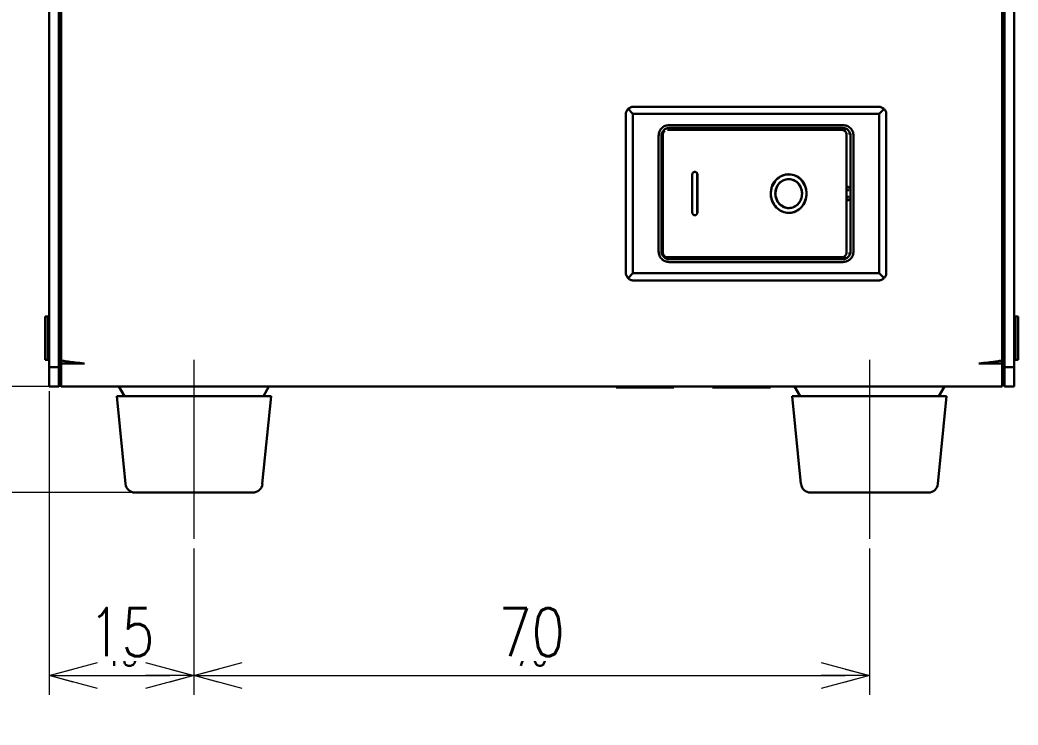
# Model space of a CAD drawing. Header units: millimetres. Extents: x 8 to 774, y 1 to 562.
# Drawn here: x 113.1 to 216.5, y 185.9 to 259.1 of the extents above; entities that cross this region are included whole.
import ezdxf

# ---------------------------------------------------------------- set-up
doc = ezdxf.new("R2010")
doc.units = ezdxf.units.MM
doc.layers.get('0').update_dxf_attribs({"lineweight": 9})
doc.layers.get('Defpoints').update_dxf_attribs({"lineweight": 9})
for name, color, linetype, lineweight in [('2KD_寸法１', 7, 'Continuous', 15), ('2KD_寸法１ @ 1', 7, 'Continuous', 15), ('2KD_寸法１ @ 2', 7, 'Continuous', 15)]:
    doc.layers.add(name, color=color, linetype=linetype, lineweight=lineweight)
doc.styles.get("Standard").update_dxf_attribs({"font": 'simplex.shx', "width": 0.8, "bigfont": 'extfont.shx'})
doc.dimstyles.new('KD-STD', dxfattribs={"dimscale": 0, "dimtxt": 2.5, "dimasz": 2.5, "dimexe": 1, "dimexo": 1, "dimgap": 1, "dimtad": 1, "dimdsep": 46, "dimtxsty": 'Standard', "dimblk": 'OPEN30', "dimcen": 0, "dimadec": 0, "dimazin": 0, "dimtfac": 1, "dimtmove": 0, "dimatfit": 3, "dimldrblk": 'OPEN30', "dimfxl": 1, "dimtfill": 1, "dimtolj": 1, "dimtzin": 0, "dimlwd": 15, "dimlwe": 15, "dimarcsym": 0})

# ---------------------------------------------------------------- blocks, each defined once
blk = doc.blocks.new('_Open30')
at = {"lineweight": -2}
for p, q in [((-1, 0.268), (0, 0)), ((0, 0), (-1, -0.268)), ((0, 0), (-1, 0))]:
    blk.add_line(p, q, dxfattribs=at)
blk = doc.blocks.new('*D60')
at = {"layer": '2KD_寸法１', "color": 0, "lineweight": 15}
for p, q in [((131.14, 204.24), (131.14, 190.08)), ((201.14, 204.24), (201.14, 190.08)), ((133.64, 191.08), (198.64, 191.08))]:
    blk.add_line(p, q, dxfattribs=at)
at = {"layer": 'Defpoints', "color": 0}
for p in [(131.14, 205.24), (201.14, 205.24), (201.14, 191.08)]:
    blk.add_point(p, dxfattribs=at)
at = {"layer": '2KD_寸法１', "color": 0, "lineweight": 15, "xscale": 2.5, "yscale": 2.5, "zscale": 2.5, "rotation": 180}
blk.add_blockref('_Open30', (131.14, 191.08), dxfattribs=at)
at = {"layer": '2KD_寸法１', "color": 0, "lineweight": 15, "xscale": 2.5, "yscale": 2.5, "zscale": 2.5}
blk.add_blockref('_Open30', (201.14, 191.08), dxfattribs=at)
at = {"layer": '2KD_寸法１', "color": 0, "insert": (166.14, 193.33), "char_height": 2.5, "attachment_point": 5, "bg_fill": 3, "box_fill_scale": 1.1, "bg_fill_color": 9, "bg_fill_true_color": 13158600, "bg_fill_transparency": 4391178}
blk.add_mtext('\\A1;70', dxfattribs=at)
blk = doc.blocks.new('*D61')
at = {"layer": '2KD_寸法１', "color": 0, "lineweight": 15}
for p, q in [((131.14, 203.24), (131.14, 189.08)), ((201.14, 203.24), (201.14, 189.08)), ((136.14, 191.08), (196.14, 191.08))]:
    blk.add_line(p, q, dxfattribs=at)
at = {"layer": 'Defpoints', "color": 0}
for p in [(131.14, 205.24), (201.14, 205.24), (201.14, 191.08)]:
    blk.add_point(p, dxfattribs=at)
at = {"layer": '2KD_寸法１', "color": 0, "lineweight": 15, "xscale": 5, "yscale": 5, "zscale": 5, "rotation": 180}
blk.add_blockref('_Open30', (131.14, 191.08), dxfattribs=at)
at = {"layer": '2KD_寸法１', "color": 0, "lineweight": 15, "xscale": 5, "yscale": 5, "zscale": 5}
blk.add_blockref('_Open30', (201.14, 191.08), dxfattribs=at)
at = {"layer": '2KD_寸法１', "color": 0, "insert": (166.14, 195.58), "char_height": 5, "attachment_point": 5, "bg_fill": 3, "box_fill_scale": 1.1, "bg_fill_color": 9, "bg_fill_true_color": 13158600, "bg_fill_transparency": 4391534}
blk.add_mtext('\\A1;70', dxfattribs=at)
blk = doc.blocks.new('*D64')
at = {"layer": '2KD_寸法１', "color": 0, "lineweight": 15}
for p, q in [((116.14, 220.55), (116.14, 190.08)), ((131.14, 204.24), (131.14, 190.08)), ((118.64, 191.08), (128.64, 191.08))]:
    blk.add_line(p, q, dxfattribs=at)
at = {"layer": 'Defpoints', "color": 0}
for p in [(116.14, 221.55), (131.14, 205.24), (131.14, 191.08)]:
    blk.add_point(p, dxfattribs=at)
at = {"layer": '2KD_寸法１', "color": 0, "lineweight": 15, "xscale": 2.5, "yscale": 2.5, "zscale": 2.5, "rotation": 180}
blk.add_blockref('_Open30', (116.14, 191.08), dxfattribs=at)
at = {"layer": '2KD_寸法１', "color": 0, "lineweight": 15, "xscale": 2.5, "yscale": 2.5, "zscale": 2.5}
blk.add_blockref('_Open30', (131.14, 191.08), dxfattribs=at)
at = {"layer": '2KD_寸法１', "color": 0, "insert": (123.64, 193.33), "char_height": 2.5, "attachment_point": 5, "bg_fill": 3, "box_fill_scale": 1.1, "bg_fill_color": 9, "bg_fill_true_color": 13158600, "bg_fill_transparency": 4391906}
blk.add_mtext('\\A1;15', dxfattribs=at)
blk = doc.blocks.new('*D65')
at = {"layer": '2KD_寸法１', "color": 0, "lineweight": 15}
for p, q in [((116.14, 219.55), (116.14, 189.08)), ((131.14, 203.24), (131.14, 189.08)), ((121.14, 191.08), (126.14, 191.08))]:
    blk.add_line(p, q, dxfattribs=at)
at = {"layer": 'Defpoints', "color": 0}
for p in [(116.14, 221.55), (131.14, 205.24), (131.14, 191.08)]:
    blk.add_point(p, dxfattribs=at)
at = {"layer": '2KD_寸法１', "color": 0, "lineweight": 15, "xscale": 5, "yscale": 5, "zscale": 5, "rotation": 180}
blk.add_blockref('_Open30', (116.14, 191.08), dxfattribs=at)
at = {"layer": '2KD_寸法１', "color": 0, "lineweight": 15, "xscale": 5, "yscale": 5, "zscale": 5}
blk.add_blockref('_Open30', (131.14, 191.08), dxfattribs=at)
at = {"layer": '2KD_寸法１', "color": 0, "insert": (123.64, 195.58), "char_height": 5, "attachment_point": 5, "bg_fill": 3, "box_fill_scale": 1.1, "bg_fill_color": 9, "bg_fill_true_color": 13158600, "bg_fill_transparency": 4391854}
blk.add_mtext('\\A1;15', dxfattribs=at)
blk = doc.blocks.new('*D70')
at = {"layer": '2KD_寸法１', "color": 0, "lineweight": 15}
for p, q in [((117.14, 351.05), (83.9, 351.05)), ((84.9, 348.55), (84.9, 223.55)), ((119.54, 221.05), (83.9, 221.05))]:
    blk.add_line(p, q, dxfattribs=at)
at = {"layer": 'Defpoints', "color": 0}
for p in [(118.14, 351.05), (84.9, 221.05), (120.54, 221.05)]:
    blk.add_point(p, dxfattribs=at)
at = {"layer": '2KD_寸法１', "color": 0, "lineweight": 15, "xscale": 2.5, "yscale": 2.5, "zscale": 2.5}
for p, rotation in [((84.9, 351.05), 90), ((84.9, 221.05), 270)]:
    blk.add_blockref('_Open30', p, dxfattribs=dict(at, rotation=rotation))
at = {"layer": '2KD_寸法１', "color": 0, "insert": (82.65, 286.05), "char_height": 2.5, "attachment_point": 5, "rotation": 90, "bg_fill": 3, "box_fill_scale": 1.1, "bg_fill_color": 9, "bg_fill_true_color": 13158600, "bg_fill_transparency": 4391610}
blk.add_mtext('\\A1;130', dxfattribs=at)
blk = doc.blocks.new('*D71')
at = {"layer": '2KD_寸法１', "color": 0, "lineweight": 15}
for p, q in [((116.14, 351.05), (82.9, 351.05)), ((84.9, 346.05), (84.9, 226.05)), ((118.54, 221.05), (82.9, 221.05))]:
    blk.add_line(p, q, dxfattribs=at)
at = {"layer": 'Defpoints', "color": 0}
for p in [(118.14, 351.05), (84.9, 221.05), (120.54, 221.05)]:
    blk.add_point(p, dxfattribs=at)
at = {"layer": '2KD_寸法１', "color": 0, "lineweight": 15, "xscale": 5, "yscale": 5, "zscale": 5}
for p, rotation in [((84.9, 351.05), 90), ((84.9, 221.05), 270)]:
    blk.add_blockref('_Open30', p, dxfattribs=dict(at, rotation=rotation))
at = {"layer": '2KD_寸法１', "color": 0, "insert": (80.4, 286.05), "char_height": 5, "attachment_point": 5, "rotation": 90, "bg_fill": 3, "box_fill_scale": 1.1, "bg_fill_color": 9, "bg_fill_true_color": 13158600, "bg_fill_transparency": 4456447}
blk.add_mtext('\\A1;130', dxfattribs=at)
blk = doc.blocks.new('*D72')
at = {"layer": '2KD_寸法１', "color": 0, "lineweight": 15}
for p, q in [((119.54, 221.05), (83.9, 221.05)), ((84.9, 218.55), (84.9, 212.55)), ((125.51, 210.05), (83.9, 210.05))]:
    blk.add_line(p, q, dxfattribs=at)
at = {"layer": 'Defpoints', "color": 0}
for p in [(120.54, 221.05), (84.9, 210.05), (126.51, 210.05)]:
    blk.add_point(p, dxfattribs=at)
at = {"layer": '2KD_寸法１', "color": 0, "lineweight": 15, "xscale": 2.5, "yscale": 2.5, "zscale": 2.5}
for p, rotation in [((84.9, 221.05), 90), ((84.9, 210.05), 270)]:
    blk.add_blockref('_Open30', p, dxfattribs=dict(at, rotation=rotation))
at = {"layer": '2KD_寸法１', "color": 0, "insert": (82, 215.55), "char_height": 2.5, "attachment_point": 5, "rotation": 90, "bg_fill": 3, "box_fill_scale": 1.1, "bg_fill_color": 9, "bg_fill_true_color": 13158600, "bg_fill_transparency": 4391642}
blk.add_mtext('\\A1;(11)', dxfattribs=at)
blk = doc.blocks.new('*D73')
at = {"layer": '2KD_寸法１', "color": 0, "lineweight": 15}
for p, q in [((84.9, 226.05), (84.9, 231.05)), ((118.54, 221.05), (82.9, 221.05)), ((84.9, 221.05), (84.9, 210.05)), ((124.51, 210.05), (82.9, 210.05)), ((84.9, 205.05), (84.9, 185.95))]:
    blk.add_line(p, q, dxfattribs=at)
at = {"layer": 'Defpoints', "color": 0}
for p in [(120.54, 221.05), (84.9, 210.05), (126.51, 210.05)]:
    blk.add_point(p, dxfattribs=at)
at = {"layer": '2KD_寸法１', "color": 0, "lineweight": 15, "xscale": 5, "yscale": 5, "zscale": 5}
for p, rotation in [((84.9, 221.05), 270), ((84.9, 210.05), 90)]:
    blk.add_blockref('_Open30', p, dxfattribs=dict(at, rotation=rotation))
at = {"layer": '2KD_寸法１', "color": 0, "insert": (79.09, 193), "char_height": 5, "attachment_point": 5, "rotation": 90, "bg_fill": 3, "box_fill_scale": 1.1, "bg_fill_color": 9, "bg_fill_true_color": 13158600, "bg_fill_transparency": 4391742}
blk.add_mtext('\\A1;(11)', dxfattribs=at)
blk = doc.blocks.new('A$C396656B2')
at = {"color": 7, "linetype": 'Continuous', "lineweight": 30}
for p, q in [((-2, -128), (-2, -2)), ((-1, -128), (-1, -2)), ((97, -2), (97, -128)), ((98, -2), (98, -128)), ((-0.75, -2.55), (-0.75, -127.25)), ((96.75, -127.25), (96.75, -2.55)), ((58.5, -101.75), (57.99, -101.23)), ((58.55, -101), (83.95, -101)), ((84.52, -101.23), (84, -101.75)), ((57.75, -118.2), (57.75, -101.8)), ((58.5, -101.75), (58.5, -118.25)), ((84, -101.75), (58.5, -101.75)), ((84, -118.25), (84, -101.75)), ((84.75, -101.8), (84.75, -118.2)), ((61.96, -103.3), (61.87, -103.3)), ((62.25, -102.9), (80.25, -102.9)), ((80.25, -103.2), (62.25, -103.2)), ((66.05, -103.2), (66.05, -103.3)), ((68.45, -103.3), (68.45, -103.2)), ((74.05, -103.2), (74.05, -103.3)), ((76.45, -103.2), (76.45, -103.3)), ((79.5, -103.4), (77.35, -103.4)), ((79.37, -103.3), (77.47, -103.3)), ((80.16, -103.4), (79.5, -103.4)), ((80.64, -103.3), (80.29, -103.3)), ((61.15, -116), (61.15, -104)), ((61.45, -104), (61.45, -116)), ((61.59, -103.9), (61.59, -116.1)), ((80.63, -116.1), (80.63, -103.9)), ((80.95, -103.64), (80.95, -103.88)), ((81.05, -116), (81.05, -104)), ((81.35, -104), (81.35, -116)), ((64.64, -112), (64.64, -108)), ((65.16, -108), (65.16, -112)), ((65.17, -112), (65.17, -108)), ((74.66, -108), (74.64, -108)), ((80.63, -109.3), (80.75, -109.3)), ((80.75, -110.7), (80.63, -110.7)), ((74.64, -112), (74.66, -112)), ((81, -111.8), (80.95, -111.8)), ((61.87, -116.7), (61.96, -116.7)), ((62.25, -116.8), (80.25, -116.8)), ((65.05, -116.7), (65.05, -116.8)), ((67.45, -116.8), (67.45, -116.7)), ((70.25, -116.58), (70.25, -116.8)), ((72.25, -116.8), (72.25, -116.58)), ((75.05, -116.7), (75.05, -116.8)), ((79.5, -116.6), (77.35, -116.6)), ((77.45, -116.8), (77.45, -116.7)), ((77.47, -116.7), (79.37, -116.7)), ((80.16, -116.6), (79.5, -116.6)), ((80.29, -116.7), (80.64, -116.7)), ((80.95, -116.12), (80.95, -116.37)), ((80.25, -117.1), (62.25, -117.1)), ((58.5, -118.25), (57.99, -118.77)), ((58.5, -118.25), (84, -118.25)), ((84, -118.25), (84.52, -118.77)), ((83.95, -119), (58.55, -119)), ((-2.15, -122.75), (-2.4, -122.75)), ((-2.4, -127.25), (-2.4, -122.75)), ((-2, -122.9), (-2.15, -122.75)), ((-2.15, -127.25), (-2.15, -122.75)), ((98.15, -122.75), (98, -122.9)), ((98.4, -122.75), (98.15, -122.75)), ((98.15, -122.75), (98.15, -127.25)), ((98.4, -122.75), (98.4, -127.25)), ((-0.75, -123.85), (-0.92, -123.85)), ((96.93, -123.85), (96.75, -123.85)), ((-0.92, -126.15), (-0.75, -126.15)), ((96.75, -126.15), (96.93, -126.15)), ((-2.15, -127.25), (-2, -127.1)), ((98, -127.1), (98.15, -127.25)), ((-2.4, -127.25), (-2.15, -127.25)), ((-2, -128), (-1, -128)), ((-2, -130), (-2, -128)), ((-1, -128), (-1, -130)), ((-0.75, -127.25), (-0.75, -127.6)), ((-0.75, -127.6), (-0.75, -130)), ((-0.75, -127.6), (1.65, -127.6)), ((96.75, -127.6), (94.35, -127.6)), ((96.75, -127.6), (96.75, -127.25)), ((96.75, -127.6), (96.75, -130)), ((97, -128), (98, -128)), ((97, -130), (97, -128)), ((98, -128), (98, -130)), ((98.15, -127.25), (98.4, -127.25)), ((-1, -130), (-2, -130)), ((1.65, -130), (-0.75, -130)), ((94.35, -130), (1.65, -130)), ((5.23, -130), (5.81, -131)), ((20.2, -131), (20.77, -130)), ((56.75, -130), (56.75, -130.1)), ((59.75, -130.1), (56.75, -130.1)), ((62.75, -130.1), (59.75, -130.1)), ((62.75, -130.1), (62.75, -130)), ((66.75, -130), (66.75, -130.1)), ((69.75, -130.1), (66.75, -130.1)), ((72.75, -130.1), (69.75, -130.1)), ((72.75, -130.1), (72.75, -130)), ((75.23, -130), (75.81, -131)), ((90.2, -131), (90.77, -130)), ((96.75, -130), (94.35, -130)), ((98, -130), (97, -130)), ((5, -131), (5.91, -140.1)), ((21, -131), (5, -131)), ((20.09, -140.1), (21, -131)), ((75, -131), (75.91, -140.1)), ((91, -131), (75, -131)), ((90.09, -140.1), (91, -131))]:
    blk.add_line(p, q, dxfattribs=at)
at = {"color": 7, "linetype": 'Continuous', "lineweight": 30, "flags": 128}
for points in [[(72.77, -110), (72.82, -109.58), (72.94, -109.18), (73.14, -108.82), (73.41, -108.51), (73.72, -108.26), (74.08, -108.09), (74.45, -108.01), (74.84, -108.01), (75.2, -108.09), (75.55, -108.26), (75.86, -108.5), (76.11, -108.8), (76.3, -109.16), (76.43, -109.56), (76.47, -109.98), (76.44, -110.4), (76.32, -110.8), (76.14, -111.16), (75.89, -111.47), (75.59, -111.72), (75.25, -111.89), (74.88, -111.98), (74.5, -111.99), (74.12, -111.92), (73.76, -111.76), (73.44, -111.53), (73.17, -111.22), (72.96, -110.86), (72.84, -110.52), (72.8, -110.33), (72.79, -110.24), (72.78, -110.19), (72.78, -110.16), (72.78, -110.15), (72.78, -110.14), (72.78, -110.14), (72.78, -110.14), (72.78, -110.14), (72.78, -110.14), (72.78, -110.14), (72.78, -110.14), (72.78, -110.14), (72.78, -110.14), (72.78, -110.14), (72.78, -110.14), (72.77, -110.14), (72.77, -110.13), (72.77, -110.13), (72.77, -110.13), (72.77, -110.13), (72.77, -110.13), (72.77, -110.13), (72.77, -110.13), (72.77, -110.13), (72.77, -110.13), (72.77, -110.13), (72.77, -110.13), (72.77, -110.13), (72.77, -110.13), (72.77, -110.13), (72.77, -110.13), (72.77, -110.13), (72.77, -110.13), (72.77, -110.13), (72.77, -110.13), (72.77, -110.13), (72.77, -110.13), (72.78, -110.18), (72.78, -110.22), (72.79, -110.24), (72.79, -110.25), (72.79, -110.26), (72.79, -110.26), (72.79, -110.26), (72.79, -110.26), (72.79, -110.26), (72.79, -110.26), (72.79, -110.26), (72.79, -110.26), (72.79, -110.26), (72.79, -110.26), (72.79, -110.26), (72.79, -110.27), (72.79, -110.27), (72.79, -110.27), (72.79, -110.27), (72.79, -110.27), (72.79, -110.27), (72.79, -110.27), (72.79, -110.27), (72.79, -110.27), (72.79, -110.27), (72.79, -110.27), (72.79, -110.27), (72.79, -110.27), (72.79, -110.26), (72.79, -110.26), (72.79, -110.26), (72.79, -110.26), (72.79, -110.26), (72.79, -110.26), (72.79, -110.26), (72.79, -110.27), (72.79, -110.27), (72.79, -110.27), (72.79, -110.27), (72.79, -110.27), (72.79, -110.27), (72.79, -110.27), (72.79, -110.27), (72.79, -110.27), (72.79, -110.27), (72.79, -110.26), (72.79, -110.26), (72.79, -110.26), (72.79, -110.26), (72.79, -110.26), (72.79, -110.26), (72.79, -110.26), (72.79, -110.26), (72.79, -110.27), (72.79, -110.27), (72.79, -110.27), (72.79, -110.27), (72.79, -110.27), (72.79, -110.27), (72.79, -110.27), (72.79, -110.27), (72.79, -110.27), (72.79, -110.27), (72.79, -110.27), (72.79, -110.27), (72.79, -110.27), (72.79, -110.26), (72.79, -110.26), (72.79, -110.25), (72.78, -110.19), (72.77, -110)], [(73.26, -110), (73.28, -110.3), (73.29, -110.38), (73.29, -110.39), (73.29, -110.4), (73.29, -110.4), (73.29, -110.4), (73.29, -110.4), (73.29, -110.4), (73.29, -110.4), (73.29, -110.4), (73.29, -110.4), (73.29, -110.4), (73.29, -110.4), (73.29, -110.4), (73.29, -110.4), (73.29, -110.4), (73.29, -110.4), (73.29, -110.4), (73.29, -110.4), (73.29, -110.4), (73.29, -110.4), (73.29, -110.4), (73.29, -110.39), (73.26, -110.2), (73.26, -110.2), (73.26, -110.2), (73.26, -110.2), (73.26, -110.2), (73.26, -110.2), (73.26, -110.2), (73.26, -110.2), (73.26, -110.2), (73.26, -110.2), (73.26, -110.2), (73.26, -110.2), (73.26, -110.2), (73.26, -110.2), (73.26, -110.2), (73.26, -110.2), (73.26, -110.2), (73.26, -110.2), (73.26, -110.2), (73.26, -110.2), (73.26, -110.2), (73.26, -110.2), (73.26, -110.2), (73.26, -110.2), (73.26, -110.2), (73.26, -110.2), (73.26, -110.2), (73.26, -110.2), (73.26, -110.2), (73.26, -110.2), (73.26, -110.2), (73.26, -110.2), (73.26, -110.21), (73.26, -110.23), (73.46, -110.78), (73.65, -111.04), (73.89, -111.25), (74.16, -111.4), (74.46, -111.49), (74.76, -111.5), (75.06, -111.44), (75.33, -111.31), (75.58, -111.12), (75.78, -110.87), (75.92, -110.58), (76.01, -110.26), (76.03, -109.93), (75.98, -109.6), (75.87, -109.29), (75.7, -109.02), (75.47, -108.79), (75.22, -108.63), (74.93, -108.53), (74.63, -108.5), (74.33, -108.54), (74.04, -108.65), (73.78, -108.83), (73.56, -109.07), (73.4, -109.35), (73.29, -109.67), (73.26, -110)]]:
    blk.add_lwpolyline(points, dxfattribs=at)
at = {"color": 7, "linetype": 'Continuous', "lineweight": 30}
for centre, radius, start, end in [((62.25, -104), 0.8, 90, 180), ((80.25, -104), 0.8, 0, 90), ((61.75, -109.5), 0.2, 147.3952, 180), ((80.75, -109.5), 0.2, 0, 90), ((61.75, -110.5), 0.2, 180, 212.6048), ((80.75, -110.5), 0.2, 270, 0), ((62.25, -116), 0.8, 180, 270), ((80.25, -116), 0.8, 270, 0), ((-0.92, -123.55), 0.3, 255.026, 270), ((96.93, -123.55), 0.3, 270, 284.974), ((-0.92, -126.45), 0.3, 90, 104.974), ((96.93, -126.45), 0.3, 75.026, 90), ((6.91, -140), 1, 185.7106, 270), ((19.1, -140), 1, 270, 354.2894), ((76.91, -140), 1, 185.7106, 270), ((89.1, -140), 1, 270, 354.2894)]:
    blk.add_arc(centre, radius, start, end, dxfattribs=at)
for points, knots in [([(57.75, -101.8), (57.76, -101.75), (57.76, -101.64), (57.81, -101.49), (57.89, -101.35), (57.95, -101.27), (57.99, -101.23)], [0, 0, 0, 0, 0.230242, 0.471891, 0.721123, 1, 1, 1, 1]), ([(57.99, -101.23), (58.03, -101.2), (58.1, -101.13), (58.24, -101.06), (58.39, -101.01), (58.5, -101), (58.55, -101)], [0, 0, 0, 0, 0.278845, 0.528108, 0.769736, 1, 1, 1, 1]), ([(83.95, -101), (84.01, -101), (84.11, -101.01), (84.27, -101.06), (84.41, -101.13), (84.48, -101.2), (84.52, -101.23)], [0, 0, 0, 0, 0.230239, 0.471889, 0.721122, 1, 1, 1, 1]), ([(84.52, -101.23), (84.56, -101.27), (84.62, -101.35), (84.7, -101.49), (84.75, -101.64), (84.75, -101.75), (84.75, -101.8)], [0, 0, 0, 0, 0.278844, 0.528107, 0.769758, 1, 1, 1, 1]), ([(61.15, -104), (61.17, -103.86), (61.2, -103.57), (61.46, -103.2), (61.82, -102.95), (62.11, -102.92), (62.25, -102.9)], [0, 0, 0, 0, 0.249999, 0.5, 0.75, 1, 1, 1, 1]), ([(77.35, -103.4), (76.2, -103.4), (73.88, -103.4), (70.04, -103.4), (66.07, -103.4), (63.41, -103.4), (62.09, -103.4)], [0, 0, 0, 0, 0.248187, 0.5, 0.751813, 1, 1, 1, 1]), ([(80.63, -103.9), (80.62, -103.84), (80.61, -103.74), (80.55, -103.62), (80.48, -103.52), (80.38, -103.45), (80.27, -103.41), (80.2, -103.4), (80.16, -103.4)], [0, 0, 0, 0, 0.243973, 0.370578, 0.500043, 0.720911, 0.853285, 1, 1, 1, 1]), ([(80.25, -102.9), (80.4, -102.92), (80.69, -102.95), (81.05, -103.2), (81.3, -103.57), (81.34, -103.86), (81.35, -104)], [0, 0, 0, 0, 0.250001, 0.500001, 0.750001, 1, 1, 1, 1]), ([(61.59, -103.9), (61.59, -103.84), (61.61, -103.71), (61.69, -103.57), (61.77, -103.52), (61.79, -103.51)], [0, 0, 0, 0, 0.426887, 0.853771, 1, 1, 1, 1]), ([(65.16, -108), (65.15, -107.97), (65.15, -107.9), (65.08, -107.82), (65, -107.76), (64.9, -107.74), (64.8, -107.76), (64.72, -107.82), (64.66, -107.9), (64.65, -107.97), (64.64, -108)], [0, 0, 0, 0, 0.125595, 0.250332, 0.375458, 0.500128, 0.625068, 0.749829, 0.874609, 1, 1, 1, 1]), ([(65.17, -108), (65.16, -107.97), (65.16, -107.9), (65.1, -107.82), (65.01, -107.76), (64.91, -107.74), (64.81, -107.76), (64.73, -107.82), (64.68, -107.89), (64.66, -107.95), (64.66, -107.98), (64.66, -108)], [0, 0, 0, 0, 0.124434, 0.249516, 0.374596, 0.499676, 0.624758, 0.749837, 0.874916, 0.937456, 1, 1, 1, 1]), ([(72.79, -110), (72.79, -110.13), (72.81, -110.4), (72.96, -110.91), (73.32, -111.47), (73.95, -111.9), (74.67, -112.05), (75.38, -111.89), (75.98, -111.46), (76.32, -110.9), (76.46, -110.4), (76.49, -110), (76.46, -109.6), (76.32, -109.1), (75.98, -108.54), (75.38, -108.11), (74.67, -107.95), (73.95, -108.1), (73.32, -108.53), (72.96, -109.09), (72.81, -109.6), (72.79, -109.87), (72.79, -110)], [0, 0, 0, 0, 0.031388, 0.062765, 0.125149, 0.187522, 0.249923, 0.312354, 0.374789, 0.437197, 0.468606, 0.499887, 0.531145, 0.562577, 0.624989, 0.687453, 0.749925, 0.812352, 0.874736, 0.937096, 0.968562, 1, 1, 1, 1]), ([(73.25, -110), (73.25, -110.1), (73.26, -110.3), (73.38, -110.68), (73.64, -111.1), (74.11, -111.43), (74.65, -111.54), (75.19, -111.42), (75.64, -111.09), (75.89, -110.68), (76, -110.3), (76.03, -110), (76, -109.7), (75.89, -109.32), (75.64, -108.91), (75.19, -108.58), (74.65, -108.46), (74.11, -108.57), (73.64, -108.9), (73.38, -109.32), (73.26, -109.7), (73.25, -109.9), (73.25, -110)], [0, 0, 0, 0, 0.031387, 0.062766, 0.125153, 0.187531, 0.249933, 0.312359, 0.374789, 0.437203, 0.468597, 0.499899, 0.531166, 0.562589, 0.624993, 0.68745, 0.749924, 0.812358, 0.874743, 0.9371, 0.968572, 1, 1, 1, 1]), ([(80.63, -109.55), (80.64, -109.56), (80.71, -109.58), (80.8, -109.63), (80.85, -109.7), (80.87, -109.73)], [0, 0, 0, 0, 0.11602, 0.56418, 1, 1, 1, 1]), ([(80.87, -110.27), (80.85, -110.3), (80.8, -110.37), (80.71, -110.42), (80.64, -110.44), (80.63, -110.45)], [0, 0, 0, 0, 0.436138, 0.884511, 1, 1, 1, 1]), ([(64.64, -112), (64.65, -112.03), (64.66, -112.1), (64.72, -112.18), (64.8, -112.24), (64.9, -112.26), (65, -112.24), (65.08, -112.18), (65.15, -112.1), (65.15, -112.03), (65.16, -112)], [0, 0, 0, 0, 0.125476, 0.25031, 0.375452, 0.500131, 0.625077, 0.749826, 0.874499, 1, 1, 1, 1]), ([(64.66, -112), (64.66, -112.03), (64.67, -112.1), (64.73, -112.18), (64.81, -112.24), (64.91, -112.26), (65.01, -112.24), (65.1, -112.18), (65.16, -112.1), (65.16, -112.03), (65.17, -112)], [0, 0, 0, 0, 0.125521, 0.250449, 0.375647, 0.500346, 0.625307, 0.750096, 0.874685, 1, 1, 1, 1]), ([(62.25, -117.1), (62.11, -117.08), (61.82, -117.05), (61.46, -116.8), (61.2, -116.43), (61.17, -116.14), (61.15, -116)], [0, 0, 0, 0, 0.25, 0.5, 0.75, 1, 1, 1, 1]), ([(61.77, -116.48), (61.76, -116.47), (61.69, -116.43), (61.61, -116.29), (61.59, -116.16), (61.59, -116.1)], [0, 0, 0, 0, 0.097834, 0.548918, 1, 1, 1, 1]), ([(61.77, -116.48), (61.78, -116.49), (61.83, -116.55), (61.95, -116.59), (62.05, -116.59), (62.09, -116.59)], [0, 0, 0, 0, 0.140202, 0.667011, 1, 1, 1, 1]), ([(77.35, -116.6), (76.2, -116.6), (73.88, -116.6), (70.04, -116.6), (66.07, -116.6), (63.41, -116.6), (62.09, -116.6)], [0, 0, 0, 0, 0.248187, 0.5, 0.751813, 1, 1, 1, 1]), ([(80.16, -116.6), (80.2, -116.6), (80.27, -116.59), (80.38, -116.55), (80.48, -116.48), (80.55, -116.38), (80.61, -116.26), (80.62, -116.16), (80.63, -116.1)], [0, 0, 0, 0, 0.146827, 0.279319, 0.500416, 0.629735, 0.756215, 1, 1, 1, 1]), ([(81.35, -116), (81.34, -116.14), (81.3, -116.43), (81.05, -116.8), (80.69, -117.05), (80.4, -117.08), (80.25, -117.1)], [0, 0, 0, 0, 0.25, 0.5, 0.749999, 1, 1, 1, 1]), ([(57.99, -118.77), (57.95, -118.73), (57.89, -118.65), (57.81, -118.51), (57.76, -118.36), (57.76, -118.25), (57.75, -118.2)], [0, 0, 0, 0, 0.278845, 0.528107, 0.769736, 1, 1, 1, 1]), ([(58.55, -119), (58.5, -119), (58.39, -118.99), (58.24, -118.94), (58.1, -118.87), (58.03, -118.8), (57.99, -118.77)], [0, 0, 0, 0, 0.230242, 0.471891, 0.721123, 1, 1, 1, 1]), ([(84.52, -118.77), (84.48, -118.8), (84.41, -118.87), (84.27, -118.94), (84.11, -118.99), (84.01, -119), (83.95, -119)], [0, 0, 0, 0, 0.278844, 0.52811, 0.769738, 1, 1, 1, 1]), ([(84.75, -118.2), (84.75, -118.25), (84.75, -118.36), (84.7, -118.51), (84.62, -118.65), (84.56, -118.73), (84.52, -118.77)], [0, 0, 0, 0, 0.23022, 0.471893, 0.721122, 1, 1, 1, 1]), ([(1.65, -127.6), (1.34, -127.57), (0.71, -127.51), (-0.08, -127.42), (-0.64, -127.33), (-0.71, -127.28), (-0.75, -127.25)], [0, 0, 0, 0, 0.25, 0.5, 0.75, 1, 1, 1, 1]), ([(96.75, -127.25), (96.72, -127.28), (96.65, -127.33), (96.09, -127.42), (95.3, -127.51), (94.67, -127.57), (94.35, -127.6)], [0, 0, 0, 0, 0.25, 0.5, 0.75, 1, 1, 1, 1]), ([(6.91, -141), (6.93, -141), (6.98, -141), (7.38, -141), (8.15, -141), (9.07, -141), (9.67, -141)], [0, 0, 0, 0, 0.20841, 0.416819, 0.620896, 1, 1, 1, 1]), ([(8.68, -141), (9.28, -141), (10.2, -141), (11.74, -141), (12.98, -141), (14.24, -141), (15.76, -141), (17.4, -141), (18.53, -141), (18.99, -141), (19.14, -141), (19.1, -141), (19.1, -141)], [0, 0, 0, 0, 0.159432, 0.245257, 0.332903, 0.42055, 0.506375, 0.665807, 0.825239, 0.911064, 0.99871, 1, 1, 1, 1]), ([(76.91, -141), (76.93, -141), (76.98, -141), (77.38, -141), (78.15, -141), (79.07, -141), (79.67, -141)], [0, 0, 0, 0, 0.208408, 0.416818, 0.620895, 1, 1, 1, 1]), ([(79.67, -141), (80.36, -141), (81.41, -141), (83.02, -141), (84.26, -141), (85.46, -141), (86.85, -141), (88.22, -141), (89, -141), (89.07, -141), (89.1, -141)], [0, 0, 0, 0, 0.175021, 0.269238, 0.365454, 0.461671, 0.555888, 0.730909, 0.90593, 1, 1, 1, 1])]:
    blk.add_open_spline(points, degree=3, knots=knots, dxfattribs=at)
blk = doc.blocks.new('*U76')
at = {"layer": '2KD_寸法１ @ 1'}
dim = blk.add_linear_dim(base=(201.139, 191.081), p1=(131.139, 205.241), p2=(201.139, 205.241), dimstyle='KD-STD', override={"dimscale": 1, "dimtix": 0, "dimtofl": 1, "dimtmove": 0, "dimatfit": 3}, dxfattribs=at)
dim.commit()
dim.dimension.update_dxf_attribs({"geometry": '*D60', "text_midpoint": (166.139, 193.331)})
at = {"layer": '2KD_寸法１ @ 2'}
dim = blk.add_linear_dim(base=(201.139, 191.081), p1=(131.139, 205.241), p2=(201.139, 205.241), dimstyle='KD-STD', override={"dimscale": 2, "dimtix": 0, "dimtofl": 1, "dimtmove": 0, "dimatfit": 3}, dxfattribs=at)
dim.commit()
dim.dimension.update_dxf_attribs({"geometry": '*D61', "text_midpoint": (166.139, 195.581)})
blk = doc.blocks.new('*U78')
at = {"layer": '2KD_寸法１ @ 1'}
dim = blk.add_linear_dim(base=(131.139, 191.081), p1=(116.139, 221.545), p2=(131.139, 205.241), dimstyle='KD-STD', override={"dimscale": 1, "dimtix": 0, "dimtofl": 1, "dimtmove": 0, "dimatfit": 3}, dxfattribs=at)
dim.commit()
dim.dimension.update_dxf_attribs({"geometry": '*D64', "text_midpoint": (123.639, 193.331)})
at = {"layer": '2KD_寸法１ @ 2'}
dim = blk.add_linear_dim(base=(131.139, 191.081), p1=(116.139, 221.545), p2=(131.139, 205.241), dimstyle='KD-STD', override={"dimscale": 2, "dimtix": 0, "dimtofl": 1, "dimtmove": 0, "dimatfit": 3}, dxfattribs=at)
dim.commit()
dim.dimension.update_dxf_attribs({"geometry": '*D65', "text_midpoint": (123.639, 195.581)})
blk = doc.blocks.new('*U81')
at = {"layer": '2KD_寸法１ @ 1'}
dim = blk.add_linear_dim(base=(84.903, 221.045), p1=(118.139, 351.045), p2=(120.539, 221.045), angle=90, dimstyle='KD-STD', override={"dimscale": 1, "dimtix": 0, "dimtofl": 1, "dimtmove": 0, "dimatfit": 3}, dxfattribs=at)
dim.commit()
dim.dimension.update_dxf_attribs({"geometry": '*D70', "text_midpoint": (82.653, 286.045)})
at = {"layer": '2KD_寸法１ @ 2'}
dim = blk.add_linear_dim(base=(84.903, 221.045), p1=(118.139, 351.045), p2=(120.539, 221.045), angle=90, dimstyle='KD-STD', override={"dimscale": 2, "dimtix": 0, "dimtofl": 1, "dimtmove": 0, "dimatfit": 3}, dxfattribs=at)
dim.commit()
dim.dimension.update_dxf_attribs({"geometry": '*D71', "text_midpoint": (80.403, 286.045)})
blk = doc.blocks.new('*U82')
at = {"layer": '2KD_寸法１ @ 1'}
dim = blk.add_linear_dim(base=(84.903, 210.045), p1=(120.539, 221.045), p2=(126.512, 210.045), angle=90, text='(<>)', dimstyle='KD-STD', override={"dimscale": 1, "dimtix": 0, "dimtofl": 1, "dimtmove": 0, "dimatfit": 3}, dxfattribs=at)
dim.commit()
dim.dimension.update_dxf_attribs({"geometry": '*D72', "text_midpoint": (81.998, 215.545)})
at = {"layer": '2KD_寸法１ @ 2'}
dim = blk.add_linear_dim(base=(84.903, 210.045), p1=(120.539, 221.045), p2=(126.512, 210.045), angle=90, text='(<>)', dimstyle='KD-STD', override={"dimscale": 2, "dimtix": 0, "dimtofl": 1, "dimtmove": 0, "dimatfit": 3}, dxfattribs=at)
dim.commit()
dim.dimension.update_dxf_attribs({"geometry": '*D73', "text_midpoint": (79.093, 192.998)})

msp = doc.modelspace()

# ---------------------------------------------------------------- linework, layer by layer
at = {"layer": '2KD_寸法１', "ltscale": 3}
for p, q in [((131.14, 223.81), (131.14, 205.24)), ((201.14, 223.81), (201.14, 205.24))]:
    msp.add_line(p, q, dxfattribs=at)

# ---------------------------------------------------------------- next in the draw order: block references
at = {"layer": '2KD_寸法１'}
msp.add_blockref('*U76', (0, 0), dxfattribs=at)

# ---------------------------------------------------------------- next in the draw order: block references
msp.add_blockref('*U78', (0, 0), dxfattribs=at)

# ---------------------------------------------------------------- next in the draw order: block references
msp.add_blockref('*U81', (0, 0), dxfattribs=at)

# ---------------------------------------------------------------- next in the draw order: block references
msp.add_blockref('*U82', (0, 0), dxfattribs=at)

# ---------------------------------------------------------------- next in the draw order: block references
msp.add_blockref('A$C396656B2', (118.14, 351.05))

doc.saveas('drawing.dxf')
